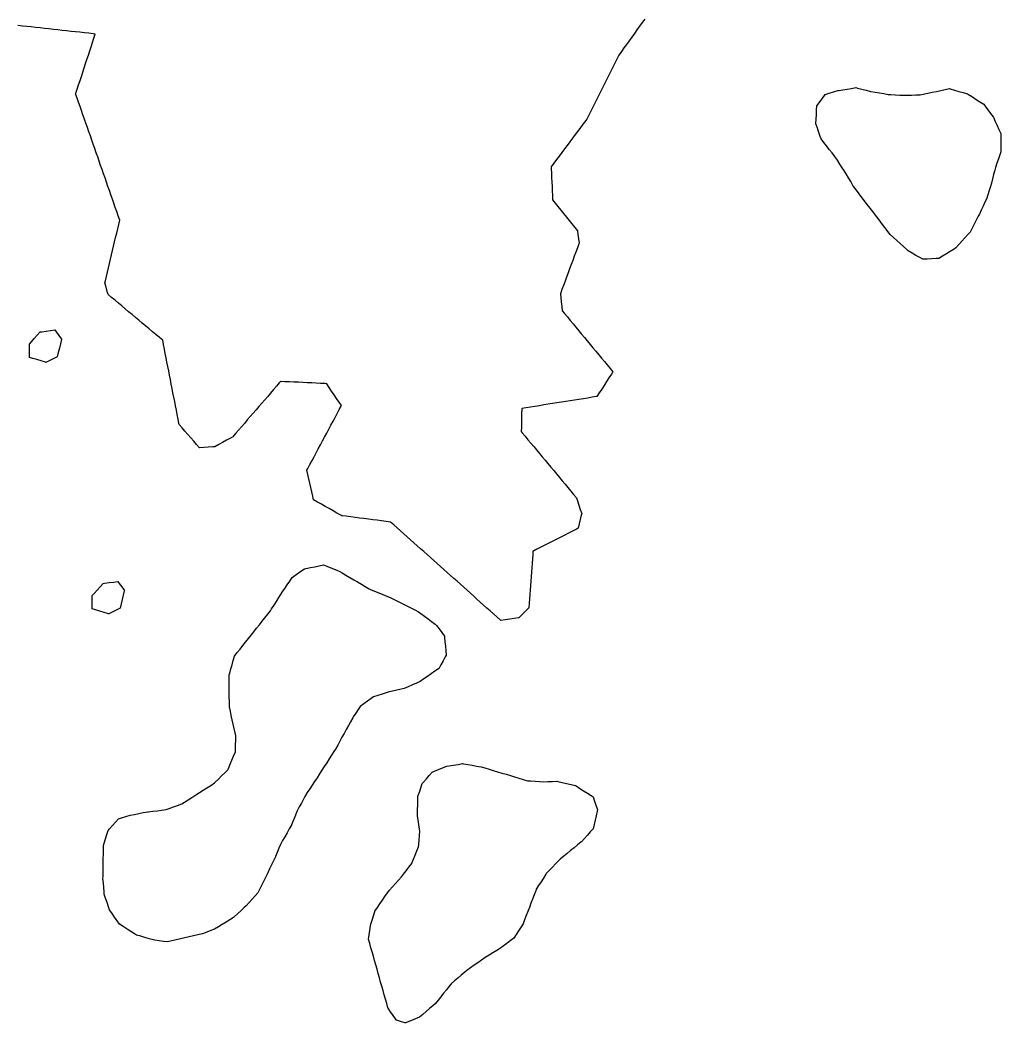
# Model space of a CAD drawing. Header units: millimetres. Extents: x 165 to 2352, y 1753 to 3323.
# Drawn here: x 393.8 to 613.9, y 2379.8 to 2604.8 of the extents above; entities that cross this region are included whole.
import ezdxf

# ---------------------------------------------------------------- set-up
doc = ezdxf.new("R2010")
doc.units = ezdxf.units.MM
for name, color, linetype in [('ALL_HOLES', 1, 'Continuous'), ('ALL_ISLANDS', 7, 'Continuous'), ('OUTLINE_ISLAND_01', 7, 'Continuous'), ('OUTLINE_ISLAND_01_HOLE_44', 1, 'Continuous'), ('OUTLINE_ISLAND_01_HOLE_45', 1, 'Continuous'), ('OUTLINE_ISLAND_01_HOLE_46', 1, 'Continuous'), ('OUTLINE_ISLAND_01_HOLE_48', 1, 'Continuous'), ('OUTLINE_ISLAND_01_HOLE_50', 1, 'Continuous')]:
    doc.layers.add(name, color=color, linetype=linetype)

msp = doc.modelspace()

# ---------------------------------------------------------------- linework, layer by layer
at = {"layer": 'ALL_HOLES'}
for points in [[(574.452, 2588.0576), (575.405, 2588.3607), (576.3579, 2588.6639), (577.3108, 2588.967), (577.4315, 2588.9868), (578.4183, 2589.1485), (579.4051, 2589.3102), (580.392, 2589.472), (581.3788, 2589.6337), (581.7272, 2589.5439), (582.6956, 2589.2942), (583.6639, 2589.0446), (584.6322, 2588.7949), (584.696, 2588.7843), (585.6825, 2588.6202), (586.6689, 2588.4561), (587.6554, 2588.2921), (588.6418, 2588.128), (589.2116, 2588.0936), (590.2097, 2588.0333), (591.2079, 2587.973), (592.2061, 2587.9127), (592.8185, 2587.9354), (593.8178, 2587.9724), (594.8171, 2588.0094), (595.8164, 2588.0463), (596.4983, 2588.1874), (597.4776, 2588.3901), (598.4568, 2588.5928), (599.4361, 2588.7954), (600.4153, 2588.9981), (601.3946, 2589.2007), (602.3738, 2589.4034), (602.5489, 2589.3528), (603.5097, 2589.0756), (604.4705, 2588.7984), (605.4313, 2588.5211), (606.3921, 2588.2439), (606.6691, 2588.0684), (607.5138, 2587.5331), (608.3585, 2586.9978), (609.2031, 2586.4626), (610.0478, 2585.9273), (610.4009, 2585.4592), (611.0031, 2584.6609), (611.6053, 2583.8625), (612.2075, 2583.0642), (612.2488, 2582.972), (612.6578, 2582.0594), (613.0667, 2581.1469), (613.4757, 2580.2343), (613.8847, 2579.3218), (613.8855, 2579.2407), (613.8946, 2578.2407), (613.9037, 2577.2408), (613.9129, 2576.2408), (613.922, 2575.2408), (613.6847, 2574.5662), (613.3528, 2573.6229), (613.0209, 2572.6795), (612.6891, 2571.7362), (612.5273, 2571.082), (612.2873, 2570.1113), (612.0473, 2569.1405), (611.8073, 2568.1697), (611.5823, 2567.4821), (611.2713, 2566.5317), (610.9603, 2565.5813), (610.6493, 2564.6309), (610.3412, 2563.9697), (609.9187, 2563.0633), (609.4963, 2562.1569), (609.0738, 2561.2505), (608.8194, 2560.758), (608.3605, 2559.8695), (607.9017, 2558.981), (607.4428, 2558.0925), (606.9839, 2557.204), (606.4851, 2556.6417), (605.8216, 2555.8935), (605.158, 2555.1454), (604.4945, 2554.3973), (603.8309, 2553.6492), (603.389, 2553.3804), (602.5347, 2552.8607), (601.6803, 2552.341), (600.8259, 2551.8214), (599.9716, 2551.3017), (599.352, 2551.27), (598.3533, 2551.2188), (597.3546, 2551.1677), (596.3559, 2551.1165), (595.6944, 2551.4982), (594.8283, 2551.998), (593.9621, 2552.4977), (593.0959, 2552.9975), (592.7866, 2553.2799), (592.048, 2553.9541), (591.3094, 2554.6282), (590.5708, 2555.3024), (589.8323, 2555.9766), (589.0937, 2556.6507), (588.7861, 2557.0534), (588.179, 2557.848), (587.572, 2558.6427), (586.9649, 2559.4373), (586.3578, 2560.232), (585.7508, 2561.0266), (585.1437, 2561.8213), (584.5366, 2562.6159), (583.9295, 2563.4106), (583.3225, 2564.2052), (582.7154, 2564.9999), (582.1083, 2565.7945), (581.5013, 2566.5891), (580.8942, 2567.3838), (580.7156, 2567.6834), (580.2036, 2568.5423), (579.6916, 2569.4013), (579.1796, 2570.2603), (578.6676, 2571.1193), (578.3147, 2571.6532), (577.7633, 2572.4874), (577.2119, 2573.3217), (576.6605, 2574.1559), (576.6353, 2574.1882), (576.0193, 2574.9759), (575.4032, 2575.7636), (574.7872, 2576.5513), (574.1711, 2577.339), (573.5551, 2578.1267), (573.3767, 2578.6441), (573.0508, 2579.5895), (572.7249, 2580.5349), (572.399, 2581.4803), (572.4031, 2581.5641), (572.4516, 2582.5629), (572.5002, 2583.5617), (572.5487, 2584.5605), (572.5972, 2585.5594), (573.1059, 2586.2445), (573.702, 2587.0474), (574.2981, 2587.8503)], [(395.9016, 2529.1005), (395.9016, 2530.1005), (395.9016, 2531.1005), (395.9016, 2532.1005), (396.327, 2532.5795), (396.9911, 2533.3271), (397.6551, 2534.0748), (398.3192, 2534.8225), (398.6571, 2534.8663), (399.6488, 2534.9951), (400.6404, 2535.1238), (401.6321, 2535.2525), (401.9296, 2534.8363), (402.5111, 2534.0227), (403.0926, 2533.2091), (403.0743, 2533.1322), (402.8432, 2532.1593), (402.612, 2531.1864), (402.3808, 2530.2135), (402.1497, 2529.2406), (401.38, 2528.8659), (400.4809, 2528.4281), (399.5818, 2527.9904), (399.5027, 2528.0142), (398.5454, 2528.303), (397.588, 2528.5918), (396.6306, 2528.8806)], [(487.2764, 2468.9679), (487.8619, 2468.1572), (488.4473, 2467.3465), (489.0328, 2466.5358), (489.0568, 2466.2665), (489.1457, 2465.2705), (489.2345, 2464.2744), (489.3233, 2463.2784), (489.4121, 2462.2823), (489.1907, 2461.8783), (488.71, 2461.0014), (488.2294, 2460.1245), (487.7487, 2459.2476), (487.7345, 2459.2378), (486.9116, 2458.6696), (486.0887, 2458.1015), (485.2657, 2457.5333), (484.4428, 2456.9652), (483.6199, 2456.397), (482.7469, 2456.0152), (481.8307, 2455.6145), (480.9144, 2455.2139), (479.9982, 2454.8132), (479.3223, 2454.6562), (478.3482, 2454.4299), (477.3741, 2454.2037), (476.4001, 2453.9774), (475.9808, 2453.8441), (475.0278, 2453.5412), (474.0748, 2453.2382), (473.1218, 2452.9353), (472.5586, 2452.5279), (471.7484, 2451.9418), (470.9382, 2451.3556), (470.128, 2450.7695), (469.674, 2450.0963), (469.1148, 2449.2672), (468.5557, 2448.4381), (468.4428, 2448.2321), (467.9621, 2447.3552), (467.4814, 2446.4783), (467.0007, 2445.6014), (466.52, 2444.7246), (466.0393, 2443.8477), (465.5585, 2442.9708), (465.0778, 2442.0939), (464.5971, 2441.217), (464.2394, 2440.6649), (463.6956, 2439.8257), (463.1518, 2438.9865), (462.608, 2438.1472), (462.0642, 2437.308), (461.5204, 2436.4688), (460.9766, 2435.6296), (460.4328, 2434.7904), (459.8891, 2433.9511), (459.3453, 2433.1119), (458.8015, 2432.2727), (458.2577, 2431.4335), (457.7139, 2430.5942), (457.3891, 2429.9841), (456.9192, 2429.1014), (456.4494, 2428.2187), (455.9795, 2427.3359), (455.8301, 2426.9631), (455.4582, 2426.0349), (455.0863, 2425.1066), (454.7143, 2424.1783), (454.698, 2424.1499), (454.1997, 2423.2829), (453.7014, 2422.4159), (453.2031, 2421.5489), (452.7048, 2420.6819), (452.2065, 2419.8149), (451.8734, 2418.948), (451.5146, 2418.0145), (451.1559, 2417.0811), (451.1192, 2417.0059), (450.6807, 2416.1072), (450.2421, 2415.2085), (449.8036, 2414.3098), (449.365, 2413.4111), (448.9264, 2412.5124), (448.4879, 2411.6137), (448.0493, 2410.715), (447.6107, 2409.8163), (447.1722, 2408.9176), (446.5528, 2408.2532), (445.8708, 2407.5218), (445.1889, 2406.7904), (444.507, 2406.059), (444.0279, 2405.6021), (443.3041, 2404.912), (442.5804, 2404.2219), (441.8567, 2403.5318), (441.7156, 2403.4447), (440.8648, 2402.9191), (440.014, 2402.3936), (439.1632, 2401.8681), (438.3124, 2401.3426), (437.4616, 2400.8171), (436.6074, 2400.4876), (435.6744, 2400.1278), (434.7414, 2399.7679), (434.6851, 2399.7548), (433.7112, 2399.5276), (432.7374, 2399.3004), (431.7635, 2399.0732), (430.7897, 2398.8461), (429.8158, 2398.6189), (428.8419, 2398.3917), (427.8681, 2398.1645), (426.8942, 2397.9374), (425.9911, 2398.0583), (425, 2398.191), (424.0088, 2398.3237), (423.7533, 2398.3945), (422.7897, 2398.6617), (421.826, 2398.9289), (420.8624, 2399.1961), (419.8988, 2399.4633), (419.4788, 2399.735), (418.6392, 2400.2783), (417.7996, 2400.8215), (416.96, 2401.3647), (416.1204, 2401.9079), (415.5846, 2402.6624), (415.0056, 2403.4778), (414.4267, 2404.2931), (413.8477, 2405.1085), (413.6147, 2405.8272), (413.3062, 2406.7785), (412.9978, 2407.7297), (412.6894, 2408.681), (412.6501, 2409.1641), (412.569, 2410.1608), (412.4879, 2411.1575), (412.4068, 2412.1542), (412.4138, 2412.6081), (412.4294, 2413.608), (412.445, 2414.6079), (412.4606, 2415.6078), (412.4762, 2416.6077), (412.4918, 2417.6075), (412.5073, 2418.6074), (412.5229, 2419.6073), (412.6755, 2420.1026), (412.9699, 2421.0583), (413.2643, 2422.0139), (413.5587, 2422.9696), (413.8891, 2423.3438), (414.5509, 2424.0934), (415.2128, 2424.843), (415.8747, 2425.5926), (416.5683, 2425.7977), (417.5273, 2426.0812), (418.4863, 2426.3647), (418.515, 2426.3704), (419.4961, 2426.5641), (420.4771, 2426.7579), (421.4581, 2426.9517), (422.4392, 2427.1455), (422.5808, 2427.1618), (423.5742, 2427.276), (424.5677, 2427.3901), (425.5612, 2427.5043), (426.5546, 2427.6185), (427.2551, 2427.8728), (428.195, 2428.2142), (429.1349, 2428.5555), (430.0749, 2428.8969), (430.6832, 2429.2879), (431.5244, 2429.8286), (432.3656, 2430.3693), (433.2069, 2430.91), (434.0481, 2431.4507), (434.8893, 2431.9914), (435.7305, 2432.5321), (436.5717, 2433.0728), (437.4129, 2433.6135), (437.5763, 2433.7738), (438.2898, 2434.4744), (439.0034, 2435.175), (439.717, 2435.8756), (440.4306, 2436.5762), (440.5542, 2436.8693), (440.9427, 2437.7908), (441.3312, 2438.7122), (441.7197, 2439.6337), (442.1082, 2440.5551), (442.132, 2441.1618), (442.1713, 2442.1611), (442.2105, 2443.1603), (442.2497, 2444.1595), (442.0912, 2444.8566), (441.8695, 2445.8317), (441.6479, 2446.8068), (441.4262, 2447.782), (441.2045, 2448.7571), (440.9829, 2449.7322), (440.7612, 2450.7073), (440.7609, 2450.8953), (440.7594, 2451.8953), (440.7578, 2452.8953), (440.7563, 2453.8953), (440.7547, 2454.8953), (440.7532, 2455.8953), (440.7517, 2456.8953), (440.7501, 2457.8953), (440.8424, 2458.2241), (441.1126, 2459.1869), (441.3829, 2460.1497), (441.6531, 2461.1125), (441.9233, 2462.0753), (442.541, 2462.8539), (443.1625, 2463.6373), (443.784, 2464.4207), (444.4056, 2465.2041), (445.0271, 2465.9875), (445.6486, 2466.7708), (446.2701, 2467.5542), (446.8916, 2468.3376), (447.5132, 2469.121), (448.1347, 2469.9044), (448.7562, 2470.6878), (449.3777, 2471.4712), (449.9993, 2472.2546), (450.2533, 2472.6602), (450.7841, 2473.5077), (451.3149, 2474.3552), (451.8457, 2475.2027), (452.3766, 2476.0502), (452.6217, 2476.4131), (453.1815, 2477.2417), (453.7412, 2478.0704), (454.301, 2478.899), (454.8607, 2479.7277), (455.192, 2479.9587), (456.0121, 2480.5308), (456.8323, 2481.1029), (457.6525, 2481.675), (457.957, 2481.7368), (458.937, 2481.9356), (459.9171, 2482.1343), (460.8971, 2482.3331), (461.8772, 2482.5319), (462.6139, 2482.2416), (463.5443, 2481.8749), (464.4747, 2481.5083), (465.405, 2481.1417), (466.0781, 2480.7449), (466.9395, 2480.237), (467.8009, 2479.7291), (468.6624, 2479.2212), (469.5238, 2478.7133), (470.3852, 2478.2054), (471.2466, 2477.6975), (472.108, 2477.1896), (472.4371, 2477.0549), (473.3626, 2476.6761), (474.2881, 2476.2973), (475.2135, 2475.9185), (476.139, 2475.5397), (476.9839, 2475.1178), (477.8786, 2474.671), (478.7732, 2474.2242), (479.6678, 2473.7775), (480.5625, 2473.3307), (481.4571, 2472.8839), (482.3518, 2472.4372), (483.2464, 2471.9904), (483.7472, 2471.6148), (484.5472, 2471.0148), (485.3472, 2470.4148), (486.1472, 2469.8148), (486.9472, 2469.2148)], [(410.0109, 2472.6631), (410.0109, 2473.6631), (410.0109, 2474.6631), (410.0109, 2475.6631), (410.4363, 2476.1421), (411.1004, 2476.8898), (411.7645, 2477.6374), (412.4286, 2478.3851), (412.7664, 2478.429), (413.7581, 2478.5577), (414.7498, 2478.6864), (415.7415, 2478.8152), (416.039, 2478.3989), (416.6205, 2477.5853), (417.2019, 2476.7718), (417.1837, 2476.6949), (416.9525, 2475.722), (416.7213, 2474.749), (416.4902, 2473.7761), (416.259, 2472.8032), (415.4894, 2472.4285), (414.5903, 2471.9908), (413.6912, 2471.553), (413.6121, 2471.5769), (412.6547, 2471.8657), (411.6973, 2472.1544), (410.7399, 2472.4432)], [(522.3818, 2430.5031), (522.7121, 2429.5592), (523.0425, 2428.6154), (523.3729, 2427.6715), (523.2758, 2427.2415), (523.0556, 2426.2661), (522.8355, 2425.2906), (522.6153, 2424.3151), (522.3951, 2423.3397), (521.7693, 2422.6392), (521.103, 2421.8936), (520.4367, 2421.1479), (519.7704, 2420.4022), (519.67, 2420.3203), (518.8954, 2419.6878), (518.1208, 2419.0553), (517.3462, 2418.4229), (516.5716, 2417.7904), (515.797, 2417.158), (515.0224, 2416.5255), (514.6555, 2416.1487), (513.9579, 2415.4323), (513.2603, 2414.7158), (512.5626, 2413.9993), (511.865, 2413.2829), (511.767, 2413.1269), (511.2348, 2412.2803), (510.7026, 2411.4337), (510.1703, 2410.5871), (509.6381, 2409.7405), (509.5211, 2409.4346), (509.1638, 2408.5006), (508.8065, 2407.5666), (508.4491, 2406.6326), (508.0918, 2405.6986), (507.7345, 2404.7647), (507.3772, 2403.8307), (507.0198, 2402.8967), (506.6625, 2401.9627), (506.2237, 2401.2881), (505.6784, 2400.4498), (505.1331, 2399.6116), (504.5878, 2398.7734), (503.8043, 2398.1838), (503.0053, 2397.5825), (502.2062, 2396.9813), (501.4072, 2396.38), (500.7574, 2395.9801), (499.9057, 2395.456), (499.0541, 2394.9319), (498.2024, 2394.4078), (498.1988, 2394.4053), (497.3777, 2393.8345), (496.5566, 2393.2637), (495.7355, 2392.693), (494.9144, 2392.1222), (494.0933, 2391.5514), (493.5772, 2391.1149), (492.8137, 2390.4692), (492.0502, 2389.8234), (491.2866, 2389.1776), (490.5231, 2388.5319), (490.0831, 2387.9777), (489.4613, 2387.1945), (488.8395, 2386.4113), (488.2177, 2385.6282), (487.5959, 2384.845), (486.9741, 2384.0618), (486.4587, 2383.6249), (485.6958, 2382.9783), (484.933, 2382.3318), (484.1701, 2381.6852), (483.4073, 2381.0386), (483.0866, 2380.9058), (482.1627, 2380.523), (481.2389, 2380.1403), (480.315, 2379.7576), (480.1509, 2379.8083), (479.1954, 2380.1034), (478.24, 2380.3985), (478.0901, 2380.6126), (477.5169, 2381.432), (476.9436, 2382.2513), (476.3703, 2383.0707), (476.343, 2383.1673), (476.0715, 2384.1297), (475.7999, 2385.0921), (475.5283, 2386.0545), (475.2567, 2387.0169), (474.9852, 2387.9793), (474.7136, 2388.9418), (474.442, 2389.9042), (474.1704, 2390.8666), (473.8988, 2391.829), (473.6273, 2392.7914), (473.3557, 2393.7538), (473.0841, 2394.7163), (472.8125, 2395.6787), (472.5409, 2396.6411), (472.2694, 2397.6035), (471.9978, 2398.5659), (472.1332, 2399.5325), (472.2719, 2400.5228), (472.4106, 2401.5131), (472.5247, 2401.887), (472.8165, 2402.8435), (473.1084, 2403.7999), (473.4002, 2404.7564), (473.4404, 2404.8164), (473.9971, 2405.6471), (474.5537, 2406.4779), (475.1104, 2407.3086), (475.6671, 2408.1394), (476.2237, 2408.9701), (476.7283, 2409.5357), (477.3941, 2410.2819), (478.0598, 2411.0281), (478.7255, 2411.7743), (479.3912, 2412.5205), (479.8552, 2413.1246), (480.4644, 2413.9176), (481.0736, 2414.7107), (481.6827, 2415.5037), (481.7165, 2415.5866), (482.0936, 2416.5128), (482.4708, 2417.439), (482.8479, 2418.3651), (483.2251, 2419.2913), (483.2696, 2419.7906), (483.3585, 2420.7866), (483.4474, 2421.7827), (483.5363, 2422.7787), (483.46, 2423.2691), (483.3062, 2424.2572), (483.1524, 2425.2453), (482.9986, 2426.2334), (483.006, 2426.6521), (483.0237, 2427.6519), (483.0414, 2428.6518), (483.0591, 2429.6516), (483.0768, 2430.6514), (483.3991, 2431.5773), (483.7278, 2432.5217), (484.0565, 2433.4662), (484.3214, 2433.7692), (484.9794, 2434.5223), (485.6374, 2435.2753), (486.2954, 2436.0283), (486.7849, 2436.2323), (487.7079, 2436.6171), (488.6309, 2437.0019), (489.5539, 2437.3867), (490.1028, 2437.4734), (491.0906, 2437.6295), (492.0783, 2437.7855), (493.0661, 2437.9415), (493.2924, 2437.9035), (494.2786, 2437.738), (495.2648, 2437.5725), (496.251, 2437.407), (497.2372, 2437.2415), (498.0812, 2436.9882), (499.039, 2436.7008), (499.9968, 2436.4133), (500.9545, 2436.1259), (501.9123, 2435.8384), (502.8701, 2435.551), (503.8279, 2435.2635), (504.7857, 2434.9761), (505.7435, 2434.6886), (506.7013, 2434.4012), (507.6591, 2434.1137), (508.3679, 2434.0669), (509.3658, 2434.001), (510.3636, 2433.9351), (511.3614, 2433.8692), (512.2579, 2433.909), (513.2569, 2433.9534), (514.2559, 2433.9978), (514.5131, 2433.9382), (515.4873, 2433.7125), (516.4615, 2433.4868), (517.4357, 2433.2611), (518.4099, 2433.0354), (518.5775, 2432.9286), (519.4207, 2432.391), (520.2639, 2431.8534), (521.1071, 2431.3158), (521.9503, 2430.7782)]]:
    msp.add_lwpolyline(points, close=True, dxfattribs=at)
at = {"layer": 'ALL_ISLANDS'}
msp.add_lwpolyline([(533.9969, 2605.0273), (533.4129, 2604.2156), (532.8289, 2603.4038), (532.2449, 2602.592), (531.6609, 2601.7803), (531.0769, 2600.9685), (530.4929, 2600.1568), (529.9089, 2599.345), (529.3249, 2598.5332), (528.7409, 2597.7215), (528.1569, 2596.9097), (528.1448, 2596.8854), (527.6973, 2595.9911), (527.2499, 2595.0968), (526.8024, 2594.2025), (526.3549, 2593.3082), (525.9075, 2592.4139), (525.46, 2591.5196), (525.0125, 2590.6253), (524.5651, 2589.731), (524.1176, 2588.8367), (523.6702, 2587.9424), (523.2227, 2587.0481), (522.7752, 2586.1538), (522.3278, 2585.2595), (521.8803, 2584.3652), (521.4328, 2583.4709), (520.9854, 2582.5766), (520.7654, 2582.2829), (520.1661, 2581.4823), (519.5669, 2580.6818), (518.9676, 2579.8813), (518.3683, 2579.0808), (517.769, 2578.2802), (517.1697, 2577.4797), (516.5704, 2576.6792), (515.9711, 2575.8786), (515.3718, 2575.0781), (514.7725, 2574.2776), (514.1732, 2573.4771), (513.5739, 2572.6765), (512.9746, 2571.876), (512.9944, 2571.4354), (513.0393, 2570.4364), (513.0841, 2569.4374), (513.129, 2568.4384), (513.1738, 2567.4394), (513.2187, 2566.4405), (513.2636, 2565.4415), (513.3084, 2564.4425), (513.8911, 2563.716), (514.5168, 2562.936), (515.1426, 2562.156), (515.7683, 2561.3759), (516.394, 2560.5959), (517.0197, 2559.8158), (517.6454, 2559.0358), (518.2712, 2558.2557), (518.8969, 2557.4757), (518.9963, 2556.6825), (519.1206, 2555.6902), (519.2449, 2554.698), (519.2147, 2554.6165), (518.8675, 2553.6787), (518.5202, 2552.741), (518.173, 2551.8032), (517.8258, 2550.8654), (517.4786, 2549.9276), (517.1313, 2548.9898), (516.7841, 2548.052), (516.4369, 2547.1143), (516.0896, 2546.1765), (515.7424, 2545.2387), (515.3952, 2544.3009), (515.048, 2543.3631), (515.1405, 2542.5318), (515.2511, 2541.5379), (515.3618, 2540.544), (515.4724, 2539.5502), (515.9806, 2538.9385), (516.6196, 2538.1694), (517.2587, 2537.4002), (517.8977, 2536.631), (518.5368, 2535.8619), (519.1758, 2535.0927), (519.8148, 2534.3235), (520.4539, 2533.5544), (521.0929, 2532.7852), (521.732, 2532.016), (522.371, 2531.2469), (523.0101, 2530.4777), (523.6491, 2529.7085), (524.2882, 2528.9394), (524.9272, 2528.1702), (525.5663, 2527.401), (526.2053, 2526.6318), (526.8444, 2525.8627), (526.5041, 2525.3402), (525.9583, 2524.5022), (525.4126, 2523.6643), (524.8669, 2522.8263), (524.3211, 2521.9883), (523.7754, 2521.1504), (523.2297, 2520.3124), (523.1685, 2520.3027), (522.1809, 2520.1459), (521.1932, 2519.9891), (520.2056, 2519.8322), (519.218, 2519.6754), (518.2303, 2519.5186), (517.2427, 2519.3618), (516.2551, 2519.2049), (515.2675, 2519.0481), (514.2798, 2518.8913), (513.2922, 2518.7345), (512.3046, 2518.5777), (511.317, 2518.4208), (510.3293, 2518.264), (509.3417, 2518.1072), (508.3541, 2517.9504), (507.3664, 2517.7936), (506.3788, 2517.6367), (506.3747, 2517.4406), (506.3538, 2516.4408), (506.3329, 2515.441), (506.312, 2514.4413), (506.2911, 2513.4415), (506.2702, 2512.4417), (506.4995, 2512.1668), (507.14, 2511.3989), (507.7806, 2510.631), (508.4211, 2509.863), (509.0616, 2509.0951), (509.7022, 2508.3272), (510.3427, 2507.5592), (510.9832, 2506.7913), (511.6237, 2506.0234), (512.2643, 2505.2554), (512.9048, 2504.4875), (513.5453, 2503.7195), (514.1859, 2502.9516), (514.8264, 2502.1837), (515.4669, 2501.4157), (516.1075, 2500.6478), (516.748, 2499.8799), (517.3885, 2499.1119), (518.029, 2498.344), (518.6696, 2497.5761), (518.8944, 2496.9012), (519.2104, 2495.9524), (519.5264, 2495.0037), (519.8425, 2494.0549), (519.7434, 2493.6614), (519.4991, 2492.6917), (519.2549, 2491.7219), (519.0107, 2490.7522), (518.69, 2490.5881), (517.7998, 2490.1325), (516.9096, 2489.677), (516.0194, 2489.2214), (515.1292, 2488.7658), (514.239, 2488.3103), (513.3488, 2487.8547), (512.4586, 2487.3991), (511.5684, 2486.9436), (510.6782, 2486.488), (509.788, 2486.0324), (508.8978, 2485.5769), (508.8495, 2484.9037), (508.7781, 2483.9062), (508.7066, 2482.9088), (508.6352, 2481.9113), (508.5637, 2480.9139), (508.4923, 2479.9164), (508.4208, 2478.919), (508.3493, 2477.9216), (508.2779, 2476.9241), (508.2064, 2475.9267), (508.135, 2474.9292), (508.0635, 2473.9318), (507.992, 2472.9343), (507.8357, 2472.7754), (507.1344, 2472.0626), (506.433, 2471.3497), (505.7317, 2470.6369), (505.6601, 2470.6271), (504.6692, 2470.492), (503.6784, 2470.3569), (502.6876, 2470.2218), (501.6968, 2470.0867), (501.5642, 2470.2048), (500.8177, 2470.8702), (500.0711, 2471.5355), (499.3246, 2472.2009), (498.5781, 2472.8662), (497.8315, 2473.5316), (497.085, 2474.1969), (496.3385, 2474.8623), (495.592, 2475.5276), (494.8454, 2476.193), (494.0989, 2476.8584), (493.3524, 2477.5237), (492.6058, 2478.1891), (491.8593, 2478.8544), (491.1128, 2479.5198), (490.3662, 2480.1851), (489.6197, 2480.8505), (488.8732, 2481.5158), (488.1267, 2482.1812), (487.3801, 2482.8465), (486.6336, 2483.5119), (485.8871, 2484.1772), (485.1405, 2484.8426), (484.394, 2485.5079), (483.6475, 2486.1733), (482.9009, 2486.8386), (482.1544, 2487.504), (481.4079, 2488.1693), (480.6614, 2488.8347), (479.9148, 2489.5), (479.1683, 2490.1654), (478.4218, 2490.8307), (477.6752, 2491.4961), (476.9287, 2492.1614), (476.9176, 2492.1629), (475.9258, 2492.2903), (474.934, 2492.4178), (473.9421, 2492.5452), (472.9503, 2492.6726), (471.9584, 2492.8001), (470.9666, 2492.9275), (469.9747, 2493.055), (468.9829, 2493.1824), (467.991, 2493.3099), (466.9992, 2493.4373), (466.0073, 2493.5648), (465.7814, 2493.6917), (464.9096, 2494.1816), (464.0378, 2494.6714), (463.166, 2495.1613), (462.2942, 2495.6512), (461.4224, 2496.141), (460.5506, 2496.6309), (459.6788, 2497.1207), (459.49, 2497.9655), (459.2719, 2498.9414), (459.0538, 2499.9173), (458.8357, 2500.8932), (458.6176, 2501.8692), (458.3995, 2502.8451), (458.1813, 2503.821), (458.3686, 2504.1714), (458.8398, 2505.0534), (459.3111, 2505.9354), (459.7823, 2506.8174), (460.2536, 2507.6994), (460.7248, 2508.5814), (461.1961, 2509.4634), (461.6673, 2510.3454), (462.1386, 2511.2274), (462.6098, 2512.1094), (463.0811, 2512.9914), (463.5523, 2513.8734), (464.0236, 2514.7554), (464.4948, 2515.6374), (464.9661, 2516.5194), (465.4373, 2517.4014), (465.9086, 2518.2834), (465.393, 2519.0501), (464.835, 2519.88), (464.277, 2520.7098), (463.719, 2521.5397), (463.161, 2522.3695), (462.603, 2523.1993), (462.2376, 2523.2169), (461.2387, 2523.265), (460.2399, 2523.313), (459.241, 2523.3611), (458.2422, 2523.4092), (457.2433, 2523.4572), (456.2445, 2523.5053), (455.2457, 2523.5534), (454.2468, 2523.6014), (453.248, 2523.6495), (452.2491, 2523.6976), (451.9764, 2523.3817), (451.323, 2522.6247), (450.6695, 2521.8678), (450.016, 2521.1108), (449.3626, 2520.3539), (448.7091, 2519.5969), (448.0556, 2518.8399), (447.4022, 2518.083), (446.7487, 2517.326), (446.0953, 2516.5691), (445.4418, 2515.8121), (444.7883, 2515.0551), (444.1349, 2514.2982), (443.4814, 2513.5412), (442.828, 2512.7843), (442.1745, 2512.0273), (441.521, 2511.2703), (441.0059, 2510.9828), (440.1328, 2510.4953), (439.2597, 2510.0079), (438.3865, 2509.5204), (437.5134, 2509.0329), (437.0409, 2508.9981), (436.0436, 2508.9247), (435.0463, 2508.8512), (434.049, 2508.7778), (433.409, 2509.5216), (432.7567, 2510.2796), (432.1044, 2511.0376), (431.4522, 2511.7956), (430.7999, 2512.5536), (430.1477, 2513.3116), (429.4954, 2514.0696), (429.4518, 2514.2926), (429.2598, 2515.274), (429.0679, 2516.2554), (428.8759, 2517.2368), (428.684, 2518.2182), (428.492, 2519.1996), (428.3001, 2520.181), (428.1081, 2521.1624), (427.9162, 2522.1438), (427.7242, 2523.1252), (427.5323, 2524.1066), (427.3403, 2525.088), (427.1484, 2526.0694), (426.9564, 2527.0509), (426.7645, 2528.0323), (426.5725, 2529.0137), (426.3806, 2529.9951), (426.1886, 2530.9765), (425.9967, 2531.9579), (425.8048, 2532.9393), (425.058, 2533.5661), (424.2921, 2534.2091), (423.5262, 2534.8521), (422.7603, 2535.495), (421.9944, 2536.138), (421.2285, 2536.7809), (420.4626, 2537.4239), (419.6967, 2538.0669), (418.9308, 2538.7098), (418.165, 2539.3528), (417.3991, 2539.9957), (416.6332, 2540.6387), (415.8673, 2541.2817), (415.1014, 2541.9246), (414.3355, 2542.5676), (413.5696, 2543.2106), (413.3747, 2543.9242), (413.1113, 2544.8889), (412.8479, 2545.8536), (412.9474, 2546.2744), (413.1776, 2547.2475), (413.4077, 2548.2207), (413.6379, 2549.1938), (413.868, 2550.167), (414.0982, 2551.1402), (414.3283, 2552.1133), (414.5585, 2553.0865), (414.7886, 2554.0596), (415.0188, 2555.0328), (415.2489, 2556.0059), (415.4791, 2556.9791), (415.7092, 2557.9522), (415.9394, 2558.9254), (416.1695, 2559.8986), (416.161, 2559.923), (415.8312, 2560.867), (415.5013, 2561.8111), (415.1715, 2562.7551), (414.8417, 2563.6991), (414.5119, 2564.6432), (414.1821, 2565.5872), (413.8523, 2566.5313), (413.5224, 2567.4753), (413.1926, 2568.4194), (412.8628, 2569.3634), (412.533, 2570.3075), (412.2032, 2571.2515), (411.8734, 2572.1955), (411.5436, 2573.1396), (411.2137, 2574.0836), (410.8839, 2575.0277), (410.5541, 2575.9717), (410.2243, 2576.9158), (409.8945, 2577.8598), (409.5647, 2578.8039), (409.2348, 2579.7479), (408.905, 2580.692), (408.5752, 2581.636), (408.2454, 2582.58), (407.9156, 2583.5241), (407.5858, 2584.4681), (407.2559, 2585.4122), (406.9261, 2586.3562), (406.5963, 2587.3003), (406.2665, 2588.2443), (406.3073, 2588.3682), (406.62, 2589.318), (406.9328, 2590.2679), (407.2455, 2591.2177), (407.5583, 2592.1675), (407.871, 2593.1174), (408.1838, 2594.0672), (408.4966, 2595.017), (408.8093, 2595.9669), (409.1221, 2596.9167), (409.4348, 2597.8665), (409.7476, 2598.8164), (410.0603, 2599.7662), (410.3731, 2600.716), (410.6858, 2601.6659), (410.216, 2601.7172), (409.2219, 2601.8259), (408.2278, 2601.9346), (407.2337, 2602.0433), (406.2397, 2602.152), (405.2456, 2602.2607), (404.2515, 2602.3694), (403.2574, 2602.4781), (402.2634, 2602.5868), (401.2693, 2602.6955), (400.2752, 2602.8042), (399.2811, 2602.9129), (398.2871, 2603.0216), (397.293, 2603.1303), (396.2989, 2603.239), (395.3048, 2603.3477), (394.3108, 2603.4564), (393.3167, 2603.5651)], dxfattribs=at)
at = {"layer": 'OUTLINE_ISLAND_01'}
msp.add_lwpolyline([(533.9969, 2605.0273), (533.4129, 2604.2156), (532.8289, 2603.4038), (532.2449, 2602.592), (531.6609, 2601.7803), (531.0769, 2600.9685), (530.4929, 2600.1568), (529.9089, 2599.345), (529.3249, 2598.5332), (528.7409, 2597.7215), (528.1569, 2596.9097), (528.1448, 2596.8854), (527.6973, 2595.9911), (527.2499, 2595.0968), (526.8024, 2594.2025), (526.3549, 2593.3082), (525.9075, 2592.4139), (525.46, 2591.5196), (525.0125, 2590.6253), (524.5651, 2589.731), (524.1176, 2588.8367), (523.6702, 2587.9424), (523.2227, 2587.0481), (522.7752, 2586.1538), (522.3278, 2585.2595), (521.8803, 2584.3652), (521.4328, 2583.4709), (520.9854, 2582.5766), (520.7654, 2582.2829), (520.1661, 2581.4823), (519.5669, 2580.6818), (518.9676, 2579.8813), (518.3683, 2579.0808), (517.769, 2578.2802), (517.1697, 2577.4797), (516.5704, 2576.6792), (515.9711, 2575.8786), (515.3718, 2575.0781), (514.7725, 2574.2776), (514.1732, 2573.4771), (513.5739, 2572.6765), (512.9746, 2571.876), (512.9944, 2571.4354), (513.0393, 2570.4364), (513.0841, 2569.4374), (513.129, 2568.4384), (513.1738, 2567.4394), (513.2187, 2566.4405), (513.2636, 2565.4415), (513.3084, 2564.4425), (513.8911, 2563.716), (514.5168, 2562.936), (515.1426, 2562.156), (515.7683, 2561.3759), (516.394, 2560.5959), (517.0197, 2559.8158), (517.6454, 2559.0358), (518.2712, 2558.2557), (518.8969, 2557.4757), (518.9963, 2556.6825), (519.1206, 2555.6902), (519.2449, 2554.698), (519.2147, 2554.6165), (518.8675, 2553.6787), (518.5202, 2552.741), (518.173, 2551.8032), (517.8258, 2550.8654), (517.4786, 2549.9276), (517.1313, 2548.9898), (516.7841, 2548.052), (516.4369, 2547.1143), (516.0896, 2546.1765), (515.7424, 2545.2387), (515.3952, 2544.3009), (515.048, 2543.3631), (515.1405, 2542.5318), (515.2511, 2541.5379), (515.3618, 2540.544), (515.4724, 2539.5502), (515.9806, 2538.9385), (516.6196, 2538.1694), (517.2587, 2537.4002), (517.8977, 2536.631), (518.5368, 2535.8619), (519.1758, 2535.0927), (519.8148, 2534.3235), (520.4539, 2533.5544), (521.0929, 2532.7852), (521.732, 2532.016), (522.371, 2531.2469), (523.0101, 2530.4777), (523.6491, 2529.7085), (524.2882, 2528.9394), (524.9272, 2528.1702), (525.5663, 2527.401), (526.2053, 2526.6318), (526.8444, 2525.8627), (526.5041, 2525.3402), (525.9583, 2524.5022), (525.4126, 2523.6643), (524.8669, 2522.8263), (524.3211, 2521.9883), (523.7754, 2521.1504), (523.2297, 2520.3124), (523.1685, 2520.3027), (522.1809, 2520.1459), (521.1932, 2519.9891), (520.2056, 2519.8322), (519.218, 2519.6754), (518.2303, 2519.5186), (517.2427, 2519.3618), (516.2551, 2519.2049), (515.2675, 2519.0481), (514.2798, 2518.8913), (513.2922, 2518.7345), (512.3046, 2518.5777), (511.317, 2518.4208), (510.3293, 2518.264), (509.3417, 2518.1072), (508.3541, 2517.9504), (507.3664, 2517.7936), (506.3788, 2517.6367), (506.3747, 2517.4406), (506.3538, 2516.4408), (506.3329, 2515.441), (506.312, 2514.4413), (506.2911, 2513.4415), (506.2702, 2512.4417), (506.4995, 2512.1668), (507.14, 2511.3989), (507.7806, 2510.631), (508.4211, 2509.863), (509.0616, 2509.0951), (509.7022, 2508.3272), (510.3427, 2507.5592), (510.9832, 2506.7913), (511.6237, 2506.0234), (512.2643, 2505.2554), (512.9048, 2504.4875), (513.5453, 2503.7195), (514.1859, 2502.9516), (514.8264, 2502.1837), (515.4669, 2501.4157), (516.1075, 2500.6478), (516.748, 2499.8799), (517.3885, 2499.1119), (518.029, 2498.344), (518.6696, 2497.5761), (518.8944, 2496.9012), (519.2104, 2495.9524), (519.5264, 2495.0037), (519.8425, 2494.0549), (519.7434, 2493.6614), (519.4991, 2492.6917), (519.2549, 2491.7219), (519.0107, 2490.7522), (518.69, 2490.5881), (517.7998, 2490.1325), (516.9096, 2489.677), (516.0194, 2489.2214), (515.1292, 2488.7658), (514.239, 2488.3103), (513.3488, 2487.8547), (512.4586, 2487.3991), (511.5684, 2486.9436), (510.6782, 2486.488), (509.788, 2486.0324), (508.8978, 2485.5769), (508.8495, 2484.9037), (508.7781, 2483.9062), (508.7066, 2482.9088), (508.6352, 2481.9113), (508.5637, 2480.9139), (508.4923, 2479.9164), (508.4208, 2478.919), (508.3493, 2477.9216), (508.2779, 2476.9241), (508.2064, 2475.9267), (508.135, 2474.9292), (508.0635, 2473.9318), (507.992, 2472.9343), (507.8357, 2472.7754), (507.1344, 2472.0626), (506.433, 2471.3497), (505.7317, 2470.6369), (505.6601, 2470.6271), (504.6692, 2470.492), (503.6784, 2470.3569), (502.6876, 2470.2218), (501.6968, 2470.0867), (501.5642, 2470.2048), (500.8177, 2470.8702), (500.0711, 2471.5355), (499.3246, 2472.2009), (498.5781, 2472.8662), (497.8315, 2473.5316), (497.085, 2474.1969), (496.3385, 2474.8623), (495.592, 2475.5276), (494.8454, 2476.193), (494.0989, 2476.8584), (493.3524, 2477.5237), (492.6058, 2478.1891), (491.8593, 2478.8544), (491.1128, 2479.5198), (490.3662, 2480.1851), (489.6197, 2480.8505), (488.8732, 2481.5158), (488.1267, 2482.1812), (487.3801, 2482.8465), (486.6336, 2483.5119), (485.8871, 2484.1772), (485.1405, 2484.8426), (484.394, 2485.5079), (483.6475, 2486.1733), (482.9009, 2486.8386), (482.1544, 2487.504), (481.4079, 2488.1693), (480.6614, 2488.8347), (479.9148, 2489.5), (479.1683, 2490.1654), (478.4218, 2490.8307), (477.6752, 2491.4961), (476.9287, 2492.1614), (476.9176, 2492.1629), (475.9258, 2492.2903), (474.934, 2492.4178), (473.9421, 2492.5452), (472.9503, 2492.6726), (471.9584, 2492.8001), (470.9666, 2492.9275), (469.9747, 2493.055), (468.9829, 2493.1824), (467.991, 2493.3099), (466.9992, 2493.4373), (466.0073, 2493.5648), (465.7814, 2493.6917), (464.9096, 2494.1816), (464.0378, 2494.6714), (463.166, 2495.1613), (462.2942, 2495.6512), (461.4224, 2496.141), (460.5506, 2496.6309), (459.6788, 2497.1207), (459.49, 2497.9655), (459.2719, 2498.9414), (459.0538, 2499.9173), (458.8357, 2500.8932), (458.6176, 2501.8692), (458.3995, 2502.8451), (458.1813, 2503.821), (458.3686, 2504.1714), (458.8398, 2505.0534), (459.3111, 2505.9354), (459.7823, 2506.8174), (460.2536, 2507.6994), (460.7248, 2508.5814), (461.1961, 2509.4634), (461.6673, 2510.3454), (462.1386, 2511.2274), (462.6098, 2512.1094), (463.0811, 2512.9914), (463.5523, 2513.8734), (464.0236, 2514.7554), (464.4948, 2515.6374), (464.9661, 2516.5194), (465.4373, 2517.4014), (465.9086, 2518.2834), (465.393, 2519.0501), (464.835, 2519.88), (464.277, 2520.7098), (463.719, 2521.5397), (463.161, 2522.3695), (462.603, 2523.1993), (462.2376, 2523.2169), (461.2387, 2523.265), (460.2399, 2523.313), (459.241, 2523.3611), (458.2422, 2523.4092), (457.2433, 2523.4572), (456.2445, 2523.5053), (455.2457, 2523.5534), (454.2468, 2523.6014), (453.248, 2523.6495), (452.2491, 2523.6976), (451.9764, 2523.3817), (451.323, 2522.6247), (450.6695, 2521.8678), (450.016, 2521.1108), (449.3626, 2520.3539), (448.7091, 2519.5969), (448.0556, 2518.8399), (447.4022, 2518.083), (446.7487, 2517.326), (446.0953, 2516.5691), (445.4418, 2515.8121), (444.7883, 2515.0551), (444.1349, 2514.2982), (443.4814, 2513.5412), (442.828, 2512.7843), (442.1745, 2512.0273), (441.521, 2511.2703), (441.0059, 2510.9828), (440.1328, 2510.4953), (439.2597, 2510.0079), (438.3865, 2509.5204), (437.5134, 2509.0329), (437.0409, 2508.9981), (436.0436, 2508.9247), (435.0463, 2508.8512), (434.049, 2508.7778), (433.409, 2509.5216), (432.7567, 2510.2796), (432.1044, 2511.0376), (431.4522, 2511.7956), (430.7999, 2512.5536), (430.1477, 2513.3116), (429.4954, 2514.0696), (429.4518, 2514.2926), (429.2598, 2515.274), (429.0679, 2516.2554), (428.8759, 2517.2368), (428.684, 2518.2182), (428.492, 2519.1996), (428.3001, 2520.181), (428.1081, 2521.1624), (427.9162, 2522.1438), (427.7242, 2523.1252), (427.5323, 2524.1066), (427.3403, 2525.088), (427.1484, 2526.0694), (426.9564, 2527.0509), (426.7645, 2528.0323), (426.5725, 2529.0137), (426.3806, 2529.9951), (426.1886, 2530.9765), (425.9967, 2531.9579), (425.8048, 2532.9393), (425.058, 2533.5661), (424.2921, 2534.2091), (423.5262, 2534.8521), (422.7603, 2535.495), (421.9944, 2536.138), (421.2285, 2536.7809), (420.4626, 2537.4239), (419.6967, 2538.0669), (418.9308, 2538.7098), (418.165, 2539.3528), (417.3991, 2539.9957), (416.6332, 2540.6387), (415.8673, 2541.2817), (415.1014, 2541.9246), (414.3355, 2542.5676), (413.5696, 2543.2106), (413.3747, 2543.9242), (413.1113, 2544.8889), (412.8479, 2545.8536), (412.9474, 2546.2744), (413.1776, 2547.2475), (413.4077, 2548.2207), (413.6379, 2549.1938), (413.868, 2550.167), (414.0982, 2551.1402), (414.3283, 2552.1133), (414.5585, 2553.0865), (414.7886, 2554.0596), (415.0188, 2555.0328), (415.2489, 2556.0059), (415.4791, 2556.9791), (415.7092, 2557.9522), (415.9394, 2558.9254), (416.1695, 2559.8986), (416.161, 2559.923), (415.8312, 2560.867), (415.5013, 2561.8111), (415.1715, 2562.7551), (414.8417, 2563.6991), (414.5119, 2564.6432), (414.1821, 2565.5872), (413.8523, 2566.5313), (413.5224, 2567.4753), (413.1926, 2568.4194), (412.8628, 2569.3634), (412.533, 2570.3075), (412.2032, 2571.2515), (411.8734, 2572.1955), (411.5436, 2573.1396), (411.2137, 2574.0836), (410.8839, 2575.0277), (410.5541, 2575.9717), (410.2243, 2576.9158), (409.8945, 2577.8598), (409.5647, 2578.8039), (409.2348, 2579.7479), (408.905, 2580.692), (408.5752, 2581.636), (408.2454, 2582.58), (407.9156, 2583.5241), (407.5858, 2584.4681), (407.2559, 2585.4122), (406.9261, 2586.3562), (406.5963, 2587.3003), (406.2665, 2588.2443), (406.3073, 2588.3682), (406.62, 2589.318), (406.9328, 2590.2679), (407.2455, 2591.2177), (407.5583, 2592.1675), (407.871, 2593.1174), (408.1838, 2594.0672), (408.4966, 2595.017), (408.8093, 2595.9669), (409.1221, 2596.9167), (409.4348, 2597.8665), (409.7476, 2598.8164), (410.0603, 2599.7662), (410.3731, 2600.716), (410.6858, 2601.6659), (410.216, 2601.7172), (409.2219, 2601.8259), (408.2278, 2601.9346), (407.2337, 2602.0433), (406.2397, 2602.152), (405.2456, 2602.2607), (404.2515, 2602.3694), (403.2574, 2602.4781), (402.2634, 2602.5868), (401.2693, 2602.6955), (400.2752, 2602.8042), (399.2811, 2602.9129), (398.2871, 2603.0216), (397.293, 2603.1303), (396.2989, 2603.239), (395.3048, 2603.3477), (394.3108, 2603.4564), (393.3167, 2603.5651)], dxfattribs=at)
at = {"layer": 'OUTLINE_ISLAND_01_HOLE_44'}
msp.add_lwpolyline([(522.3818, 2430.5031), (522.7121, 2429.5592), (523.0425, 2428.6154), (523.3729, 2427.6715), (523.2758, 2427.2415), (523.0556, 2426.2661), (522.8355, 2425.2906), (522.6153, 2424.3151), (522.3951, 2423.3397), (521.7693, 2422.6392), (521.103, 2421.8936), (520.4367, 2421.1479), (519.7704, 2420.4022), (519.67, 2420.3203), (518.8954, 2419.6878), (518.1208, 2419.0553), (517.3462, 2418.4229), (516.5716, 2417.7904), (515.797, 2417.158), (515.0224, 2416.5255), (514.6555, 2416.1487), (513.9579, 2415.4323), (513.2603, 2414.7158), (512.5626, 2413.9993), (511.865, 2413.2829), (511.767, 2413.1269), (511.2348, 2412.2803), (510.7026, 2411.4337), (510.1703, 2410.5871), (509.6381, 2409.7405), (509.5211, 2409.4346), (509.1638, 2408.5006), (508.8065, 2407.5666), (508.4491, 2406.6326), (508.0918, 2405.6986), (507.7345, 2404.7647), (507.3772, 2403.8307), (507.0198, 2402.8967), (506.6625, 2401.9627), (506.2237, 2401.2881), (505.6784, 2400.4498), (505.1331, 2399.6116), (504.5878, 2398.7734), (503.8043, 2398.1838), (503.0053, 2397.5825), (502.2062, 2396.9813), (501.4072, 2396.38), (500.7574, 2395.9801), (499.9057, 2395.456), (499.0541, 2394.9319), (498.2024, 2394.4078), (498.1988, 2394.4053), (497.3777, 2393.8345), (496.5566, 2393.2637), (495.7355, 2392.693), (494.9144, 2392.1222), (494.0933, 2391.5514), (493.5772, 2391.1149), (492.8137, 2390.4692), (492.0502, 2389.8234), (491.2866, 2389.1776), (490.5231, 2388.5319), (490.0831, 2387.9777), (489.4613, 2387.1945), (488.8395, 2386.4113), (488.2177, 2385.6282), (487.5959, 2384.845), (486.9741, 2384.0618), (486.4587, 2383.6249), (485.6958, 2382.9783), (484.933, 2382.3318), (484.1701, 2381.6852), (483.4073, 2381.0386), (483.0866, 2380.9058), (482.1627, 2380.523), (481.2389, 2380.1403), (480.315, 2379.7576), (480.1509, 2379.8083), (479.1954, 2380.1034), (478.24, 2380.3985), (478.0901, 2380.6126), (477.5169, 2381.432), (476.9436, 2382.2513), (476.3703, 2383.0707), (476.343, 2383.1673), (476.0715, 2384.1297), (475.7999, 2385.0921), (475.5283, 2386.0545), (475.2567, 2387.0169), (474.9852, 2387.9793), (474.7136, 2388.9418), (474.442, 2389.9042), (474.1704, 2390.8666), (473.8988, 2391.829), (473.6273, 2392.7914), (473.3557, 2393.7538), (473.0841, 2394.7163), (472.8125, 2395.6787), (472.5409, 2396.6411), (472.2694, 2397.6035), (471.9978, 2398.5659), (472.1332, 2399.5325), (472.2719, 2400.5228), (472.4106, 2401.5131), (472.5247, 2401.887), (472.8165, 2402.8435), (473.1084, 2403.7999), (473.4002, 2404.7564), (473.4404, 2404.8164), (473.9971, 2405.6471), (474.5537, 2406.4779), (475.1104, 2407.3086), (475.6671, 2408.1394), (476.2237, 2408.9701), (476.7283, 2409.5357), (477.3941, 2410.2819), (478.0598, 2411.0281), (478.7255, 2411.7743), (479.3912, 2412.5205), (479.8552, 2413.1246), (480.4644, 2413.9176), (481.0736, 2414.7107), (481.6827, 2415.5037), (481.7165, 2415.5866), (482.0936, 2416.5128), (482.4708, 2417.439), (482.8479, 2418.3651), (483.2251, 2419.2913), (483.2696, 2419.7906), (483.3585, 2420.7866), (483.4474, 2421.7827), (483.5363, 2422.7787), (483.46, 2423.2691), (483.3062, 2424.2572), (483.1524, 2425.2453), (482.9986, 2426.2334), (483.006, 2426.6521), (483.0237, 2427.6519), (483.0414, 2428.6518), (483.0591, 2429.6516), (483.0768, 2430.6514), (483.3991, 2431.5773), (483.7278, 2432.5217), (484.0565, 2433.4662), (484.3214, 2433.7692), (484.9794, 2434.5223), (485.6374, 2435.2753), (486.2954, 2436.0283), (486.7849, 2436.2323), (487.7079, 2436.6171), (488.6309, 2437.0019), (489.5539, 2437.3867), (490.1028, 2437.4734), (491.0906, 2437.6295), (492.0783, 2437.7855), (493.0661, 2437.9415), (493.2924, 2437.9035), (494.2786, 2437.738), (495.2648, 2437.5725), (496.251, 2437.407), (497.2372, 2437.2415), (498.0812, 2436.9882), (499.039, 2436.7008), (499.9968, 2436.4133), (500.9545, 2436.1259), (501.9123, 2435.8384), (502.8701, 2435.551), (503.8279, 2435.2635), (504.7857, 2434.9761), (505.7435, 2434.6886), (506.7013, 2434.4012), (507.6591, 2434.1137), (508.3679, 2434.0669), (509.3658, 2434.001), (510.3636, 2433.9351), (511.3614, 2433.8692), (512.2579, 2433.909), (513.2569, 2433.9534), (514.2559, 2433.9978), (514.5131, 2433.9382), (515.4873, 2433.7125), (516.4615, 2433.4868), (517.4357, 2433.2611), (518.4099, 2433.0354), (518.5775, 2432.9286), (519.4207, 2432.391), (520.2639, 2431.8534), (521.1071, 2431.3158), (521.9503, 2430.7782)], close=True, dxfattribs=at)
at = {"layer": 'OUTLINE_ISLAND_01_HOLE_45'}
msp.add_lwpolyline([(410.0109, 2472.6631), (410.0109, 2473.6631), (410.0109, 2474.6631), (410.0109, 2475.6631), (410.4363, 2476.1421), (411.1004, 2476.8898), (411.7645, 2477.6374), (412.4286, 2478.3851), (412.7664, 2478.429), (413.7581, 2478.5577), (414.7498, 2478.6864), (415.7415, 2478.8152), (416.039, 2478.3989), (416.6205, 2477.5853), (417.2019, 2476.7718), (417.1837, 2476.6949), (416.9525, 2475.722), (416.7213, 2474.749), (416.4902, 2473.7761), (416.259, 2472.8032), (415.4894, 2472.4285), (414.5903, 2471.9908), (413.6912, 2471.553), (413.6121, 2471.5769), (412.6547, 2471.8657), (411.6973, 2472.1544), (410.7399, 2472.4432)], close=True, dxfattribs=at)
at = {"layer": 'OUTLINE_ISLAND_01_HOLE_46'}
msp.add_lwpolyline([(487.2764, 2468.9679), (487.8619, 2468.1572), (488.4473, 2467.3465), (489.0328, 2466.5358), (489.0568, 2466.2665), (489.1457, 2465.2705), (489.2345, 2464.2744), (489.3233, 2463.2784), (489.4121, 2462.2823), (489.1907, 2461.8783), (488.71, 2461.0014), (488.2294, 2460.1245), (487.7487, 2459.2476), (487.7345, 2459.2378), (486.9116, 2458.6696), (486.0887, 2458.1015), (485.2657, 2457.5333), (484.4428, 2456.9652), (483.6199, 2456.397), (482.7469, 2456.0152), (481.8307, 2455.6145), (480.9144, 2455.2139), (479.9982, 2454.8132), (479.3223, 2454.6562), (478.3482, 2454.4299), (477.3741, 2454.2037), (476.4001, 2453.9774), (475.9808, 2453.8441), (475.0278, 2453.5412), (474.0748, 2453.2382), (473.1218, 2452.9353), (472.5586, 2452.5279), (471.7484, 2451.9418), (470.9382, 2451.3556), (470.128, 2450.7695), (469.674, 2450.0963), (469.1148, 2449.2672), (468.5557, 2448.4381), (468.4428, 2448.2321), (467.9621, 2447.3552), (467.4814, 2446.4783), (467.0007, 2445.6014), (466.52, 2444.7246), (466.0393, 2443.8477), (465.5585, 2442.9708), (465.0778, 2442.0939), (464.5971, 2441.217), (464.2394, 2440.6649), (463.6956, 2439.8257), (463.1518, 2438.9865), (462.608, 2438.1472), (462.0642, 2437.308), (461.5204, 2436.4688), (460.9766, 2435.6296), (460.4328, 2434.7904), (459.8891, 2433.9511), (459.3453, 2433.1119), (458.8015, 2432.2727), (458.2577, 2431.4335), (457.7139, 2430.5942), (457.3891, 2429.9841), (456.9192, 2429.1014), (456.4494, 2428.2187), (455.9795, 2427.3359), (455.8301, 2426.9631), (455.4582, 2426.0349), (455.0863, 2425.1066), (454.7143, 2424.1783), (454.698, 2424.1499), (454.1997, 2423.2829), (453.7014, 2422.4159), (453.2031, 2421.5489), (452.7048, 2420.6819), (452.2065, 2419.8149), (451.8734, 2418.948), (451.5146, 2418.0145), (451.1559, 2417.0811), (451.1192, 2417.0059), (450.6807, 2416.1072), (450.2421, 2415.2085), (449.8036, 2414.3098), (449.365, 2413.4111), (448.9264, 2412.5124), (448.4879, 2411.6137), (448.0493, 2410.715), (447.6107, 2409.8163), (447.1722, 2408.9176), (446.5528, 2408.2532), (445.8708, 2407.5218), (445.1889, 2406.7904), (444.507, 2406.059), (444.0279, 2405.6021), (443.3041, 2404.912), (442.5804, 2404.2219), (441.8567, 2403.5318), (441.7156, 2403.4447), (440.8648, 2402.9191), (440.014, 2402.3936), (439.1632, 2401.8681), (438.3124, 2401.3426), (437.4616, 2400.8171), (436.6074, 2400.4876), (435.6744, 2400.1278), (434.7414, 2399.7679), (434.6851, 2399.7548), (433.7112, 2399.5276), (432.7374, 2399.3004), (431.7635, 2399.0732), (430.7897, 2398.8461), (429.8158, 2398.6189), (428.8419, 2398.3917), (427.8681, 2398.1645), (426.8942, 2397.9374), (425.9911, 2398.0583), (425, 2398.191), (424.0088, 2398.3237), (423.7533, 2398.3945), (422.7897, 2398.6617), (421.826, 2398.9289), (420.8624, 2399.1961), (419.8988, 2399.4633), (419.4788, 2399.735), (418.6392, 2400.2783), (417.7996, 2400.8215), (416.96, 2401.3647), (416.1204, 2401.9079), (415.5846, 2402.6624), (415.0056, 2403.4778), (414.4267, 2404.2931), (413.8477, 2405.1085), (413.6147, 2405.8272), (413.3062, 2406.7785), (412.9978, 2407.7297), (412.6894, 2408.681), (412.6501, 2409.1641), (412.569, 2410.1608), (412.4879, 2411.1575), (412.4068, 2412.1542), (412.4138, 2412.6081), (412.4294, 2413.608), (412.445, 2414.6079), (412.4606, 2415.6078), (412.4762, 2416.6077), (412.4918, 2417.6075), (412.5073, 2418.6074), (412.5229, 2419.6073), (412.6755, 2420.1026), (412.9699, 2421.0583), (413.2643, 2422.0139), (413.5587, 2422.9696), (413.8891, 2423.3438), (414.5509, 2424.0934), (415.2128, 2424.843), (415.8747, 2425.5926), (416.5683, 2425.7977), (417.5273, 2426.0812), (418.4863, 2426.3647), (418.515, 2426.3704), (419.4961, 2426.5641), (420.4771, 2426.7579), (421.4581, 2426.9517), (422.4392, 2427.1455), (422.5808, 2427.1618), (423.5742, 2427.276), (424.5677, 2427.3901), (425.5612, 2427.5043), (426.5546, 2427.6185), (427.2551, 2427.8728), (428.195, 2428.2142), (429.1349, 2428.5555), (430.0749, 2428.8969), (430.6832, 2429.2879), (431.5244, 2429.8286), (432.3656, 2430.3693), (433.2069, 2430.91), (434.0481, 2431.4507), (434.8893, 2431.9914), (435.7305, 2432.5321), (436.5717, 2433.0728), (437.4129, 2433.6135), (437.5763, 2433.7738), (438.2898, 2434.4744), (439.0034, 2435.175), (439.717, 2435.8756), (440.4306, 2436.5762), (440.5542, 2436.8693), (440.9427, 2437.7908), (441.3312, 2438.7122), (441.7197, 2439.6337), (442.1082, 2440.5551), (442.132, 2441.1618), (442.1713, 2442.1611), (442.2105, 2443.1603), (442.2497, 2444.1595), (442.0912, 2444.8566), (441.8695, 2445.8317), (441.6479, 2446.8068), (441.4262, 2447.782), (441.2045, 2448.7571), (440.9829, 2449.7322), (440.7612, 2450.7073), (440.7609, 2450.8953), (440.7594, 2451.8953), (440.7578, 2452.8953), (440.7563, 2453.8953), (440.7547, 2454.8953), (440.7532, 2455.8953), (440.7517, 2456.8953), (440.7501, 2457.8953), (440.8424, 2458.2241), (441.1126, 2459.1869), (441.3829, 2460.1497), (441.6531, 2461.1125), (441.9233, 2462.0753), (442.541, 2462.8539), (443.1625, 2463.6373), (443.784, 2464.4207), (444.4056, 2465.2041), (445.0271, 2465.9875), (445.6486, 2466.7708), (446.2701, 2467.5542), (446.8916, 2468.3376), (447.5132, 2469.121), (448.1347, 2469.9044), (448.7562, 2470.6878), (449.3777, 2471.4712), (449.9993, 2472.2546), (450.2533, 2472.6602), (450.7841, 2473.5077), (451.3149, 2474.3552), (451.8457, 2475.2027), (452.3766, 2476.0502), (452.6217, 2476.4131), (453.1815, 2477.2417), (453.7412, 2478.0704), (454.301, 2478.899), (454.8607, 2479.7277), (455.192, 2479.9587), (456.0121, 2480.5308), (456.8323, 2481.1029), (457.6525, 2481.675), (457.957, 2481.7368), (458.937, 2481.9356), (459.9171, 2482.1343), (460.8971, 2482.3331), (461.8772, 2482.5319), (462.6139, 2482.2416), (463.5443, 2481.8749), (464.4747, 2481.5083), (465.405, 2481.1417), (466.0781, 2480.7449), (466.9395, 2480.237), (467.8009, 2479.7291), (468.6624, 2479.2212), (469.5238, 2478.7133), (470.3852, 2478.2054), (471.2466, 2477.6975), (472.108, 2477.1896), (472.4371, 2477.0549), (473.3626, 2476.6761), (474.2881, 2476.2973), (475.2135, 2475.9185), (476.139, 2475.5397), (476.9839, 2475.1178), (477.8786, 2474.671), (478.7732, 2474.2242), (479.6678, 2473.7775), (480.5625, 2473.3307), (481.4571, 2472.8839), (482.3518, 2472.4372), (483.2464, 2471.9904), (483.7472, 2471.6148), (484.5472, 2471.0148), (485.3472, 2470.4148), (486.1472, 2469.8148), (486.9472, 2469.2148)], close=True, dxfattribs=at)
at = {"layer": 'OUTLINE_ISLAND_01_HOLE_48'}
msp.add_lwpolyline([(395.9016, 2529.1005), (395.9016, 2530.1005), (395.9016, 2531.1005), (395.9016, 2532.1005), (396.327, 2532.5795), (396.9911, 2533.3271), (397.6551, 2534.0748), (398.3192, 2534.8225), (398.6571, 2534.8663), (399.6488, 2534.9951), (400.6404, 2535.1238), (401.6321, 2535.2525), (401.9296, 2534.8363), (402.5111, 2534.0227), (403.0926, 2533.2091), (403.0743, 2533.1322), (402.8432, 2532.1593), (402.612, 2531.1864), (402.3808, 2530.2135), (402.1497, 2529.2406), (401.38, 2528.8659), (400.4809, 2528.4281), (399.5818, 2527.9904), (399.5027, 2528.0142), (398.5454, 2528.303), (397.588, 2528.5918), (396.6306, 2528.8806)], close=True, dxfattribs=at)
at = {"layer": 'OUTLINE_ISLAND_01_HOLE_50'}
msp.add_lwpolyline([(574.452, 2588.0576), (575.405, 2588.3607), (576.3579, 2588.6639), (577.3108, 2588.967), (577.4315, 2588.9868), (578.4183, 2589.1485), (579.4051, 2589.3102), (580.392, 2589.472), (581.3788, 2589.6337), (581.7272, 2589.5439), (582.6956, 2589.2942), (583.6639, 2589.0446), (584.6322, 2588.7949), (584.696, 2588.7843), (585.6825, 2588.6202), (586.6689, 2588.4561), (587.6554, 2588.2921), (588.6418, 2588.128), (589.2116, 2588.0936), (590.2097, 2588.0333), (591.2079, 2587.973), (592.2061, 2587.9127), (592.8185, 2587.9354), (593.8178, 2587.9724), (594.8171, 2588.0094), (595.8164, 2588.0463), (596.4983, 2588.1874), (597.4776, 2588.3901), (598.4568, 2588.5928), (599.4361, 2588.7954), (600.4153, 2588.9981), (601.3946, 2589.2007), (602.3738, 2589.4034), (602.5489, 2589.3528), (603.5097, 2589.0756), (604.4705, 2588.7984), (605.4313, 2588.5211), (606.3921, 2588.2439), (606.6691, 2588.0684), (607.5138, 2587.5331), (608.3585, 2586.9978), (609.2031, 2586.4626), (610.0478, 2585.9273), (610.4009, 2585.4592), (611.0031, 2584.6609), (611.6053, 2583.8625), (612.2075, 2583.0642), (612.2488, 2582.972), (612.6578, 2582.0594), (613.0667, 2581.1469), (613.4757, 2580.2343), (613.8847, 2579.3218), (613.8855, 2579.2407), (613.8946, 2578.2407), (613.9037, 2577.2408), (613.9129, 2576.2408), (613.922, 2575.2408), (613.6847, 2574.5662), (613.3528, 2573.6229), (613.0209, 2572.6795), (612.6891, 2571.7362), (612.5273, 2571.082), (612.2873, 2570.1113), (612.0473, 2569.1405), (611.8073, 2568.1697), (611.5823, 2567.4821), (611.2713, 2566.5317), (610.9603, 2565.5813), (610.6493, 2564.6309), (610.3412, 2563.9697), (609.9187, 2563.0633), (609.4963, 2562.1569), (609.0738, 2561.2505), (608.8194, 2560.758), (608.3605, 2559.8695), (607.9017, 2558.981), (607.4428, 2558.0925), (606.9839, 2557.204), (606.4851, 2556.6417), (605.8216, 2555.8935), (605.158, 2555.1454), (604.4945, 2554.3973), (603.8309, 2553.6492), (603.389, 2553.3804), (602.5347, 2552.8607), (601.6803, 2552.341), (600.8259, 2551.8214), (599.9716, 2551.3017), (599.352, 2551.27), (598.3533, 2551.2188), (597.3546, 2551.1677), (596.3559, 2551.1165), (595.6944, 2551.4982), (594.8283, 2551.998), (593.9621, 2552.4977), (593.0959, 2552.9975), (592.7866, 2553.2799), (592.048, 2553.9541), (591.3094, 2554.6282), (590.5708, 2555.3024), (589.8323, 2555.9766), (589.0937, 2556.6507), (588.7861, 2557.0534), (588.179, 2557.848), (587.572, 2558.6427), (586.9649, 2559.4373), (586.3578, 2560.232), (585.7508, 2561.0266), (585.1437, 2561.8213), (584.5366, 2562.6159), (583.9295, 2563.4106), (583.3225, 2564.2052), (582.7154, 2564.9999), (582.1083, 2565.7945), (581.5013, 2566.5891), (580.8942, 2567.3838), (580.7156, 2567.6834), (580.2036, 2568.5423), (579.6916, 2569.4013), (579.1796, 2570.2603), (578.6676, 2571.1193), (578.3147, 2571.6532), (577.7633, 2572.4874), (577.2119, 2573.3217), (576.6605, 2574.1559), (576.6353, 2574.1882), (576.0193, 2574.9759), (575.4032, 2575.7636), (574.7872, 2576.5513), (574.1711, 2577.339), (573.5551, 2578.1267), (573.3767, 2578.6441), (573.0508, 2579.5895), (572.7249, 2580.5349), (572.399, 2581.4803), (572.4031, 2581.5641), (572.4516, 2582.5629), (572.5002, 2583.5617), (572.5487, 2584.5605), (572.5972, 2585.5594), (573.1059, 2586.2445), (573.702, 2587.0474), (574.2981, 2587.8503)], close=True, dxfattribs=at)

doc.saveas('drawing.dxf')
